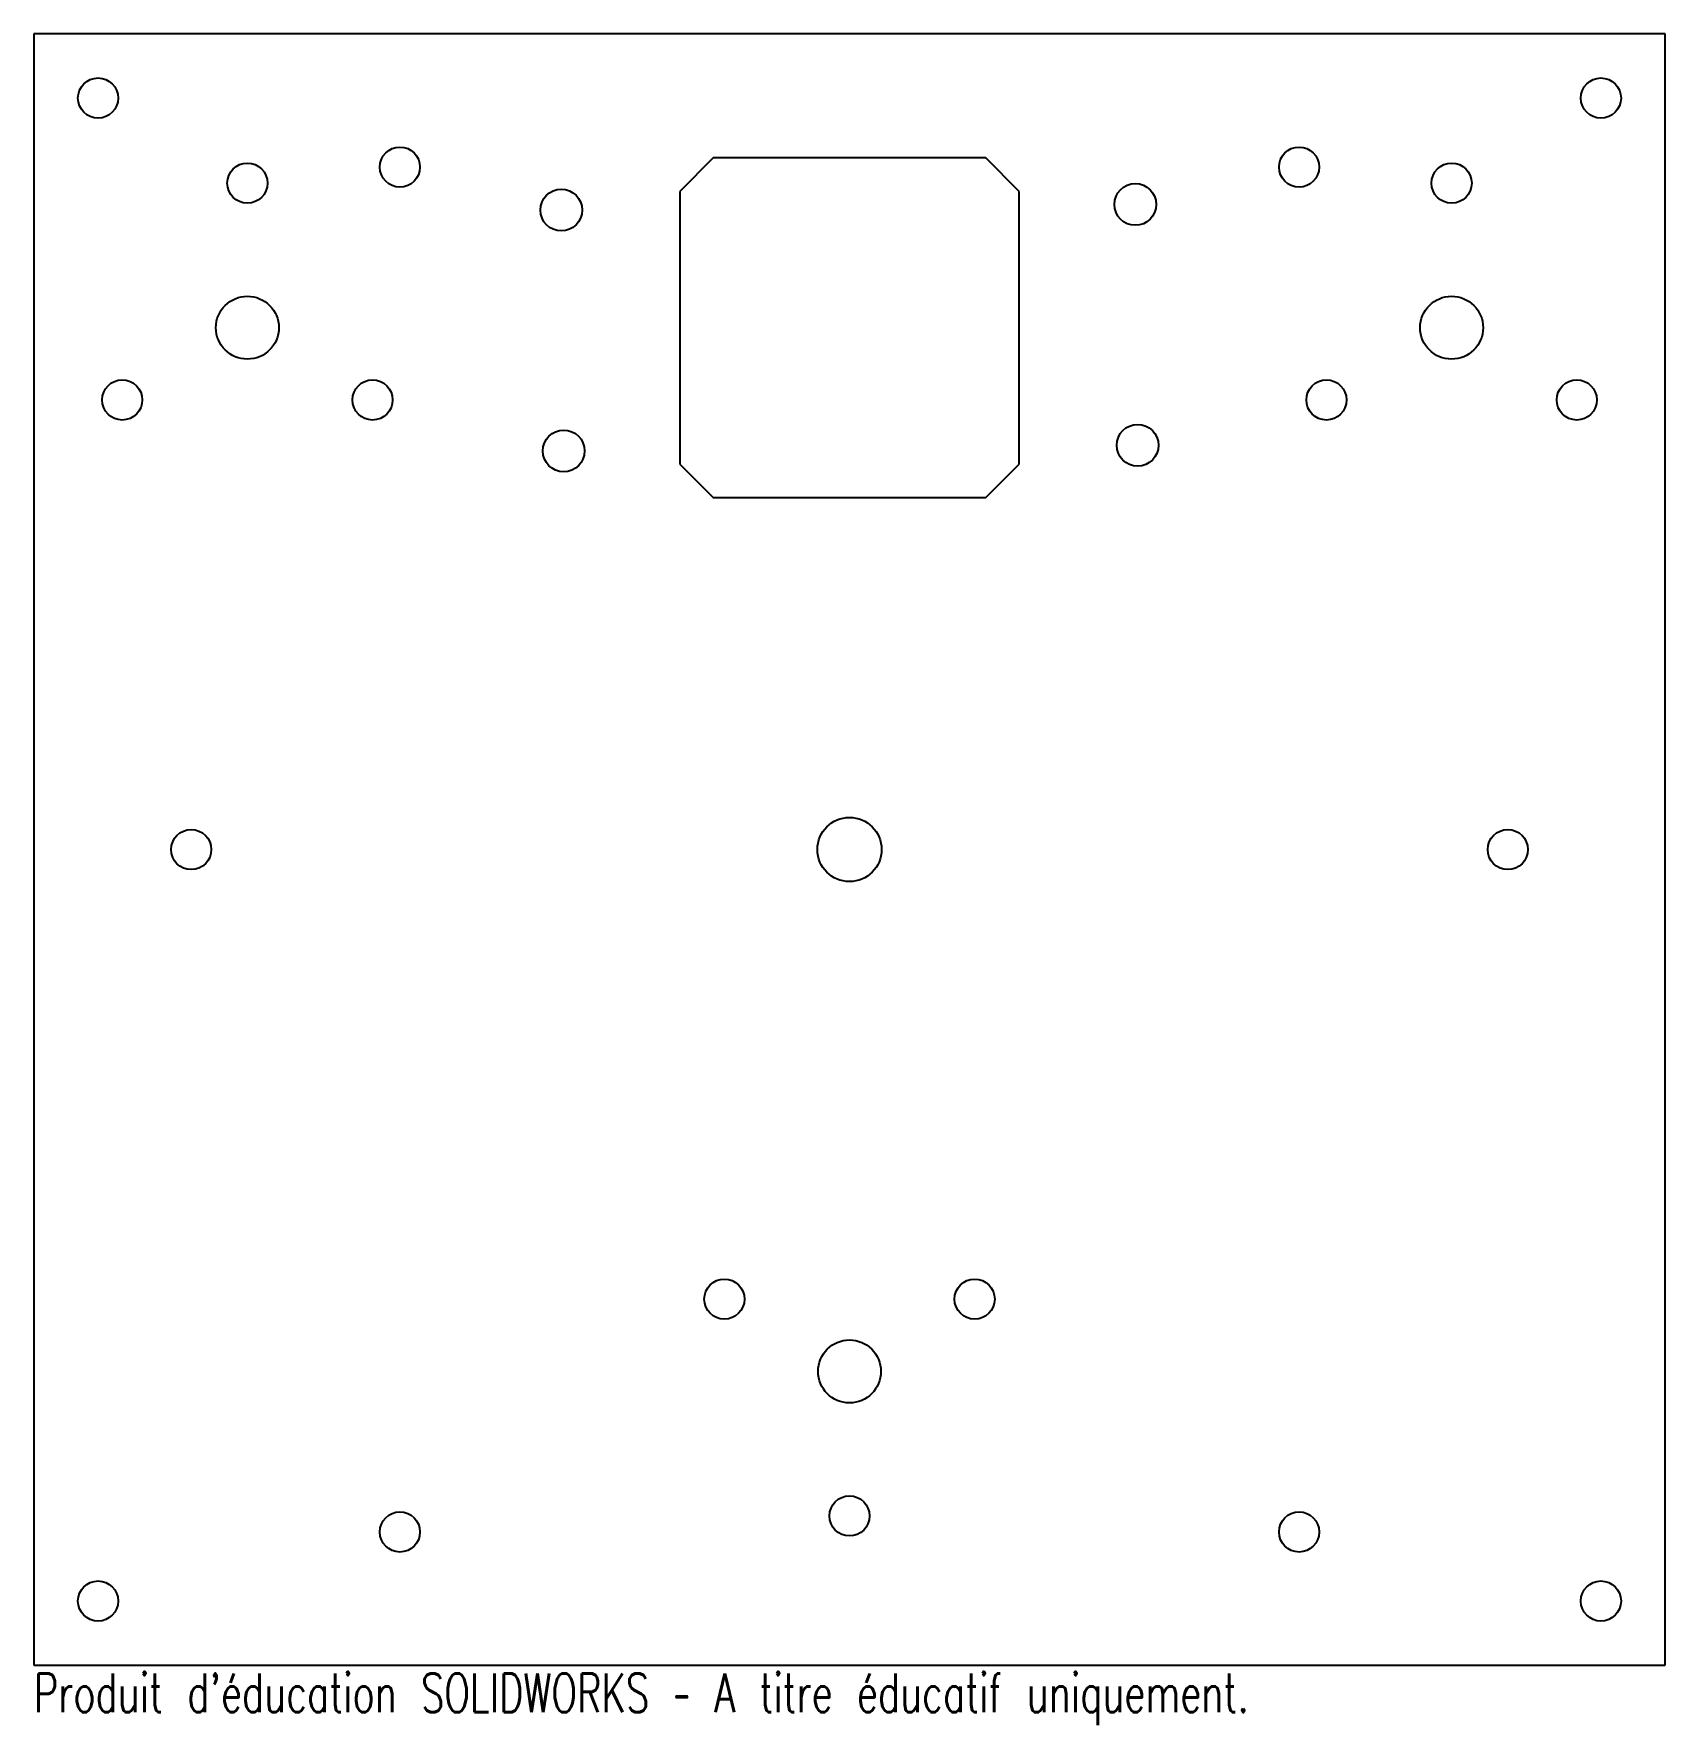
# Model space of a CAD drawing. Header units: millimetres. Extents: x -102 to 102, y -109 to 102.
import ezdxf

# ---------------------------------------------------------------- set-up
doc = ezdxf.new("R2010")
doc.units = ezdxf.units.MM
doc.styles.add('SLDTEXTSTYLE0', font='TXT', dxfattribs={"width": 0.7, "bigfont": 'bigfont'})

msp = doc.modelspace()

# ---------------------------------------------------------------- linework, layer by layer
at = {"color": 7, "linetype": 'Continuous', "lineweight": 25}
for p, q in [((101.6, 101.6), (-101.6, 101.6)), ((-101.6, 101.6), (-101.6, -101.6)), ((101.6, -101.6), (101.6, 101.6)), ((-16.98, 86.15), (-21.15, 81.98)), ((16.98, 86.15), (-16.98, 86.15)), ((21.15, 81.98), (16.98, 86.15)), ((-21.15, 81.98), (-21.15, 48.02)), ((21.15, 48.02), (21.15, 81.98)), ((-21.15, 48.02), (-16.98, 43.85)), ((16.98, 43.85), (21.15, 48.02)), ((-16.98, 43.85), (16.98, 43.85)), ((-101.6, -101.6), (101.6, -101.6))]:
    msp.add_line(p, q, dxfattribs=at)
for centre, radius in [((-93.6, 93.6), 2.5), ((93.6, 93.6), 2.5), ((-56, 85), 2.5), ((56, 85), 2.5), ((-75, 83), 2.5), ((75, 83), 2.5), ((-35.9, 79.65), 2.6), ((35.6, 80.35), 2.6), ((-75, 65), 3.92), ((75, 65), 3.92), ((-90.59, 56), 2.5), ((-59.41, 56), 2.5), ((59.41, 56), 2.5), ((90.59, 56), 2.5), ((35.89, 50.35), 2.6), ((-35.6, 49.65), 2.6), ((-82, 0), 2.5), ((0, 0), 4), ((82, 0), 2.5), ((-15.59, -56), 2.5), ((15.59, -56), 2.5), ((0, -65), 3.92), ((0, -83), 2.5), ((-56, -85), 2.5), ((56, -85), 2.5), ((-93.6, -93.6), 2.5), ((93.6, -93.6), 2.5)]:
    msp.add_circle(centre, radius, dxfattribs=at)

# ---------------------------------------------------------------- texts
at = {"color": 7, "linetype": 'Continuous', "insert": (-101.6, -102.62), "char_height": 4.8336, "attachment_point": 1, "style": 'SLDTEXTSTYLE0'}
msp.add_mtext("Produit d'éducation SOLIDWORKS – A titre éducatif uniquement.", dxfattribs=at)

doc.saveas('drawing.dxf')
